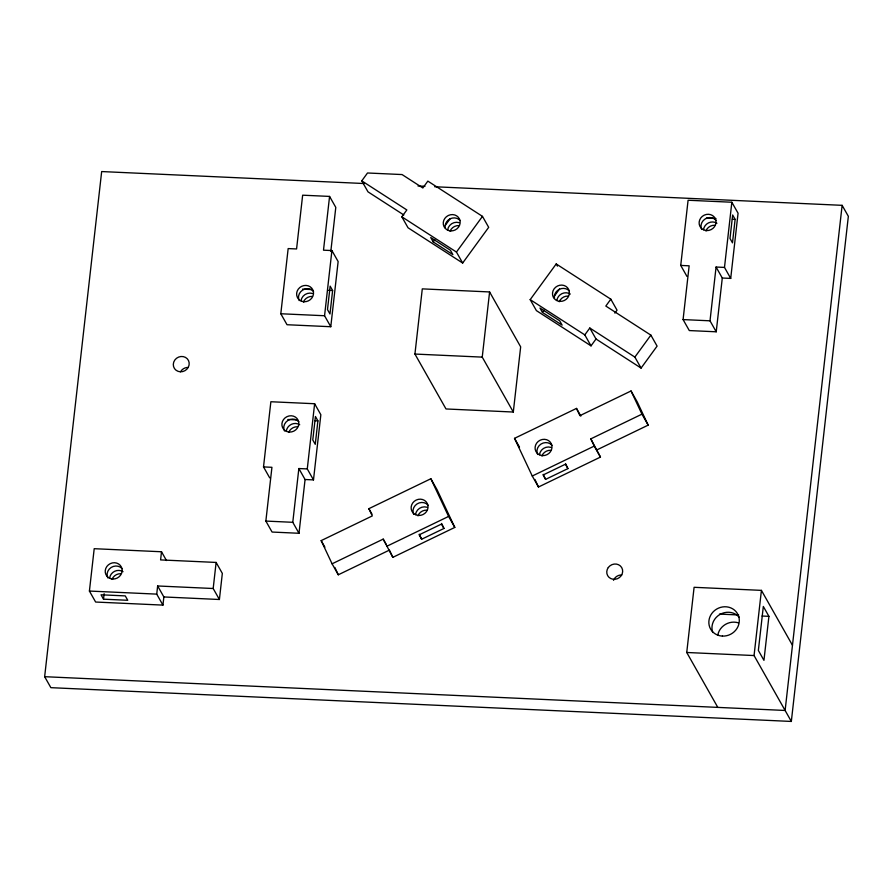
<?xml version="1.0" encoding="UTF-8"?>
<svg xmlns="http://www.w3.org/2000/svg" width="893" height="893" viewBox="0 0 893 893"><rect width="100%" height="100%" fill="white"/><g stroke="black" fill="none" stroke-linecap="round" stroke-linejoin="round"><path stroke-width="1.34" d="M434.701 186.749L842.132 205.334L848.35 216.307L791.332 721.444L50.868 687.666L44.65 676.693L101.668 171.556L364.009 183.523M163.865 596.959L219.399 599.493L213.181 588.509L157.648 585.975L163.865 596.959L162.939 605.108L95.629 602.038L89.412 591.054L94.2 548.693L161.51 551.762L166.478 560.547M103.521 599.181L101.043 594.794L125.277 595.899L127.755 600.286L103.521 599.181L104.135 593.722M162.939 605.108L156.733 594.124L157.648 585.975M161.51 551.762L160.595 559.911L216.128 562.434L222.335 573.418L219.399 599.493M213.181 588.509L216.128 562.434M269.731 477.9L263.513 466.916L270.869 401.738L314.626 403.736L320.844 414.72L313.488 479.898L305.071 479.508L298.854 468.535L307.27 468.914L313.488 479.898M329.573 196.415L323.5 250.185L331.917 250.565L338.134 261.549L330.778 326.726L287.021 324.728L280.804 313.756L288.16 248.578L296.576 248.957L302.649 195.187L329.573 196.415L335.79 207.388L330.801 251.513M305.071 479.508L298.999 533.277L272.075 532.049L265.857 521.077L271.93 467.307L263.513 466.916M298.999 533.277L292.781 522.305L298.854 468.535M307.27 468.914L314.626 403.736M330.778 326.726L324.561 315.742L331.917 250.565M317.908 420.871L315.262 444.334L312.773 439.948L315.43 416.484L317.908 420.871L315.173 420.748M332.62 290.515L329.975 313.979L327.485 309.592L330.142 286.128L332.62 290.515L328.524 290.325M414.932 354.052L422.289 288.874L489.598 291.944L520.664 346.852L513.308 412.03L445.998 408.961L414.932 354.052L482.242 357.122L513.308 412.03M482.242 357.122L489.598 291.944M686.951 276.406L680.734 265.422L688.09 200.244L731.847 202.242L738.065 213.226L730.708 278.404L722.292 278.024L716.074 267.04L724.491 267.42L730.708 278.404M722.292 278.024L716.219 331.794L689.296 330.566L683.078 319.582L689.15 265.813L680.734 265.422M716.219 331.794L710.013 320.81L716.074 267.04M724.491 267.42L731.847 202.242M735.129 219.377L732.483 242.851L729.994 238.453L732.651 214.99L735.129 219.377L732.394 219.254M717.805 707.39L686.739 652.482L694.095 587.304L761.416 590.373L792.471 645.282M791.332 721.444L754.06 655.551L761.416 590.373M768.918 616.337L763.95 660.34L758.358 650.45L763.325 606.459L768.918 616.337L762.042 616.025M842.132 205.334L785.114 710.46L44.65 676.693M613.513 580.316L614.507 578.497A8.093 7.524 -29.5 0 1 621.796 574.98M361.777 180.866L367.514 172.985L402.062 174.559L422.847 187.976L427.847 181.112L482.466 216.363L488.683 227.335L462.663 263.033L408.045 227.782L401.828 216.809L406.84 209.944L361.777 180.866L367.994 191.839L403.803 214.956M433.217 241.936L430.727 237.549L450.396 250.23L452.885 254.628L433.217 241.936L434.846 239.704M445.417 225.203L450.295 218.517M462.663 263.033L456.446 252.049L482.466 216.363M591.021 345.859L584.803 334.886L589.804 328.021L596.022 339.005L591.021 345.859L536.403 310.619L530.185 299.635L556.205 263.948L610.823 299.188L617.03 310.172L614.886 313.119M542.453 312.438L539.964 308.04L559.632 320.732L562.121 325.119L542.453 312.438L544.083 310.206M553.839 296.822L559.531 289.008M610.823 299.188L605.822 306.053L650.874 335.132L657.092 346.116L641.085 368.083L596.022 339.005M641.085 368.083L634.867 357.1L650.874 335.132M368.887 508.675L430.861 478.748L437.079 489.732L454.805 527.417L392.831 557.344L383.209 539.115L332.084 563.807L321.167 540.622L372.292 515.92L368.887 508.675L371.99 514.167M597.037 449.826L648.173 425.135L641.955 414.162L590.831 438.854L600.453 457.082L538.479 487.009L532.261 476.025L514.524 438.34L576.498 408.414L580.852 416.093M648.173 425.135L637.256 401.95L631.038 390.967L579.914 415.658L576.498 408.414M386.624 546.36L448.599 516.433L454.805 527.417M532.261 476.025L594.236 446.098L600.453 457.082M332.084 563.807L338.291 574.791L389.426 550.099L392.831 557.344M443.955 528.455L441.477 524.068L419.163 534.84L421.652 539.238L443.955 528.455L441.6 523.432M567.915 468.602L565.425 464.204L543.111 474.987L545.601 479.374L567.915 468.602L565.548 463.579M418.013 185.99L424.968 186.302M706.419 218.071L715.985 218.506M302.548 289.142L312.115 289.578M683.078 319.582L710.013 320.81M280.804 313.756L324.561 315.742M287.825 419.498L297.402 419.933M265.857 521.077L292.781 522.305M719.457 614.083L738.69 614.964M89.412 591.054L156.733 594.124M686.739 652.482L754.06 655.551M589.804 328.021L634.867 357.1M401.828 216.809L456.446 252.049M530.185 299.635L584.803 334.886M556.205 263.948L557.444 266.136M514.524 438.34L519.503 447.125M383.209 539.115L386.312 544.607M321.167 540.622L324.896 547.208M631.038 390.967L641.955 414.162M590.831 438.854L594.236 446.098M543.234 474.35L545.601 479.374M534.929 479.474L538.479 487.009M430.861 478.748L448.599 516.433M419.286 534.215L421.652 539.238M334.842 567.468L338.291 574.791M181.045 370.963A8.093 7.524 -29.5 0 1 188.334 367.447M417.913 515.819A8.606 8.004 -29.5 0 1 426.72 510.149M541.861 455.955A8.606 8.004 -29.5 0 1 550.668 450.295M288.685 432.424A8.606 8.004 -29.5 0 1 297.492 426.754M303.397 302.068A8.606 8.004 -29.5 0 1 312.204 296.398M450.027 231.254A8.606 8.004 -29.5 0 1 458.846 225.583M559.264 301.745A8.606 8.004 -29.5 0 1 568.082 296.074M705.905 230.93A8.606 8.004 -29.5 0 1 714.713 225.259M112.005 579.367A8.606 8.004 -29.5 0 1 120.812 573.708M286.296 431.219A8.606 8.004 -29.5 0 1 299.713 424.744M284.476 430.962A8.606 8.004 -29.5 0 1 287.825 420.514A8.606 8.004 -29.5 0 1 298.82 421.73M415.524 514.625A8.606 8.004 -29.5 0 1 426.999 507.235M413.705 514.357A8.606 8.004 -29.5 0 1 417.053 503.92A8.606 8.004 -29.5 0 1 428.048 505.125M717.827 634.845A15.494 14.411 -29.5 0 1 738.288 622.823M712.759 632.501A15.494 14.411 -29.5 0 1 719.847 614.518A15.494 14.411 -29.5 0 1 739.058 617.041M703.517 229.735A8.606 8.004 -29.5 0 1 716.934 223.25M701.697 229.468A8.606 8.004 -29.5 0 1 705.057 219.031A8.606 8.004 -29.5 0 1 716.041 220.236M556.875 300.55A8.606 8.004 -29.5 0 1 570.303 294.065M554.441 298.273A8.606 8.004 -29.5 0 1 559.398 289.287A8.606 8.004 -29.5 0 1 569.41 291.051M447.639 230.048A8.606 8.004 -29.5 0 1 459.125 222.67M445.205 227.782A8.606 8.004 -29.5 0 1 450.161 218.796A8.606 8.004 -29.5 0 1 460.174 220.56M109.616 578.173A8.606 8.004 -29.5 0 1 123.033 571.687M107.796 577.905A8.606 8.004 -29.5 0 1 111.156 567.468A8.606 8.004 -29.5 0 1 122.151 568.674M539.472 454.76A8.606 8.004 -29.5 0 1 550.948 447.371M537.653 454.492A8.606 8.004 -29.5 0 1 541.013 444.055A8.606 8.004 -29.5 0 1 551.997 445.261M301.008 300.863A8.606 8.004 -29.5 0 1 312.494 293.484M299.188 300.606A8.606 8.004 -29.5 0 1 302.548 290.158A8.606 8.004 -29.5 0 1 313.532 291.375M608.3 567.524L607.296 569.332A8.093 7.524 -29.5 0 0 615.244 579.267A8.093 7.524 -29.5 0 0 621.695 567.568A8.093 7.524 -29.5 0 0 608.3 567.524M180.386 371.789A8.093 7.524 -29.5 0 0 188.535 360.616A8.093 7.524 -29.5 0 0 174.838 359.991A8.093 7.524 -29.5 0 0 180.386 371.789M289.444 432.067A8.606 8.004 -29.5 0 0 298.106 420.179A8.606 8.004 -29.5 0 0 283.527 419.52A8.606 8.004 -29.5 0 0 289.444 432.067M418.672 515.462A8.606 8.004 -29.5 0 0 427.334 503.574A8.606 8.004 -29.5 0 0 412.756 502.915A8.606 8.004 -29.5 0 0 418.672 515.462M722.426 636.095A15.494 14.411 -29.5 0 0 738.02 614.697A15.494 14.411 -29.5 0 0 711.788 613.502A15.494 14.411 -29.5 0 0 722.426 636.095M706.664 230.573A8.606 8.004 -29.5 0 0 715.326 218.685A8.606 8.004 -29.5 0 0 700.748 218.026A8.606 8.004 -29.5 0 0 706.664 230.573M560.023 301.387A8.606 8.004 -29.5 0 0 568.696 289.499A8.606 8.004 -29.5 0 0 554.118 288.841A8.606 8.004 -29.5 0 0 560.023 301.387M450.786 230.896A8.606 8.004 -29.5 0 0 459.46 219.008A8.606 8.004 -29.5 0 0 444.881 218.338A8.606 8.004 -29.5 0 0 450.786 230.896M112.764 579.021A8.606 8.004 -29.5 0 0 121.426 567.133A8.606 8.004 -29.5 0 0 106.859 566.463A8.606 8.004 -29.5 0 0 112.764 579.021M542.62 455.609A8.606 8.004 -29.5 0 0 551.282 443.721A8.606 8.004 -29.5 0 0 536.715 443.051A8.606 8.004 -29.5 0 0 542.62 455.609M304.156 301.711A8.606 8.004 -29.5 0 0 312.818 289.823A8.606 8.004 -29.5 0 0 298.251 289.165A8.606 8.004 -29.5 0 0 304.156 301.711"/></g></svg>
